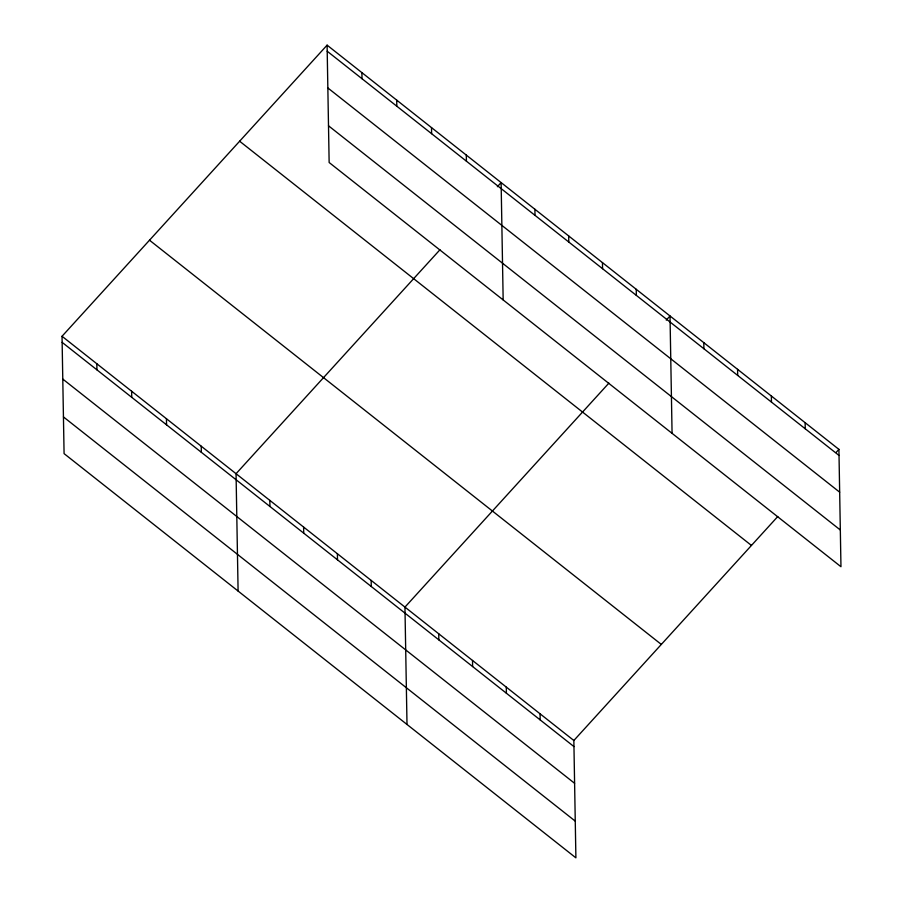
<?xml version="1.0" encoding="UTF-8"?>
<svg xmlns="http://www.w3.org/2000/svg" width="903" height="903" viewBox="0 0 903 903"><rect width="100%" height="100%" fill="white"/><g stroke="black" fill="none" stroke-linecap="round" stroke-linejoin="round"><path stroke-width="1.35" d="M777.788 516.516L573.856 740.494L575.9 857.85L64.079 453.622L62.036 336.277L327.1 45.15L838.921 449.378L840.964 566.723L329.144 162.506L327.1 45.15M439.987 249.736L236.055 473.714L238.099 591.059M497.361 186.718L501.12 182.587L503.163 299.931M608.882 383.132L404.95 607.109L407.005 724.454M666.256 320.113L670.015 315.982L672.069 433.327M836.099 452.471L838.921 449.378M327.202 51.234L839.022 455.462M327.845 87.952L839.666 492.18M328.5 125.788L840.332 530.005M239.622 141.218L751.454 545.446M149.503 240.209L661.323 644.426M62.036 336.277L573.856 740.494M62.138 342.361L573.958 746.589M62.781 379.079L574.601 783.307M63.436 416.915L575.256 821.132M805.137 422.694L805.25 428.778M771.365 396.011L771.467 402.106M737.582 369.338L737.683 375.422M703.798 342.655L703.911 348.75M636.243 289.299L636.344 295.394M602.459 262.626L602.561 268.71M568.676 235.943L568.788 242.027M534.903 209.27L535.005 215.354M540.073 713.821L540.175 719.905M506.29 687.138L506.402 693.233M466.309 155.102L466.422 161.185M472.517 660.465L472.619 666.549M431.51 127.616L431.611 133.7M438.734 633.782L438.835 639.877M396.71 100.12L396.812 106.215M371.167 580.426L371.28 586.51M361.9 72.635L362.013 78.73M337.395 553.753L337.496 559.837M303.611 527.07L303.713 533.154M269.828 500.386L269.941 506.481M201.245 446.229L201.358 452.313M166.445 418.732L166.547 424.828M131.635 391.247L131.748 397.343M96.835 363.762L96.937 369.846"/></g></svg>
